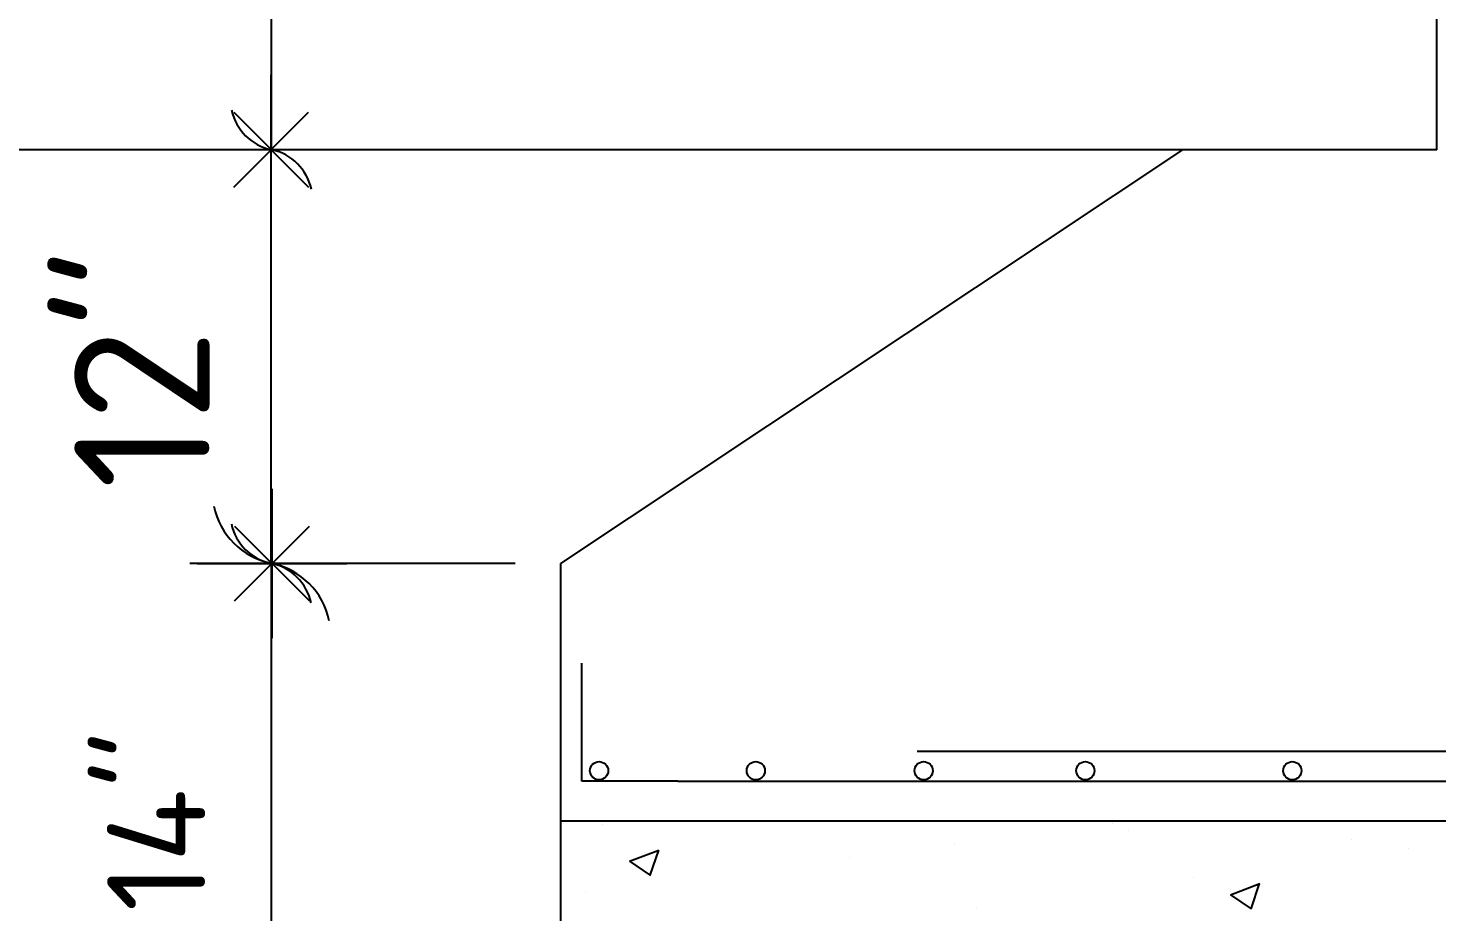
# Model space of a CAD drawing. Header units: metres. Extents: x 516 to 666, y 54 to 108.
# Drawn here: x 595.64 to 596.343, y 87.044 to 87.485 of the extents above; entities that cross this region are included whole.
import ezdxf

# ---------------------------------------------------------------- set-up
doc = ezdxf.new("R2010")
doc.units = ezdxf.units.M
doc.header["$LTSCALE"] = 30
doc.header["$MEASUREMENT"] = 0
doc.layers.get('0').update_dxf_attribs({"linetype": 'CONTINUOUS'})
doc.styles.add('dim', font='isocpeur.ttf')

# ---------------------------------------------------------------- blocks, each defined once
blk = doc.blocks.new('_Integral')
at = {"color": 0, "linetype": 'ByBlock', "lineweight": -2}
for centre, start, end in [((0.4449, -0.0913), 102, 168), ((-0.4449, 0.0913), 282, 348)]:
    blk.add_arc(centre, 0.4542, start, end, dxfattribs=at)

msp = doc.modelspace()

# ---------------------------------------------------------------- linework, layer by layer
for p, q in [((596.34273, 87.42465), (596.34273, 88.64881)), ((595.76131, 87.42465), (595.76131, 88.59707)), ((595.76114, 87.38738), (595.76114, 87.462)), ((595.74248, 87.40604), (595.77979, 87.44334)), ((595.74248, 87.44334), (595.77979, 87.40604)), ((595.87284, 87.42465), (595.55254, 87.42465)), ((595.72383, 87.42469), (595.79845, 87.42469)), ((595.88297, 87.42465), (595.73304, 87.42465)), ((596.25678, 87.42465), (595.73316, 87.42465)), ((595.76119, 87.21826), (595.76119, 87.42465)), ((596.21588, 87.42465), (595.9055, 87.21826)), ((596.34273, 87.42465), (596.21588, 87.42465)), ((595.76157, 87.1809), (595.76157, 87.25552)), ((595.74291, 87.19956), (595.78022, 87.23686)), ((595.74291, 87.23686), (595.78022, 87.19956)), ((595.87284, 87.21826), (595.72049, 87.21826)), ((595.72426, 87.21821), (595.79887, 87.21821)), ((595.88297, 87.21826), (595.73304, 87.21826)), ((595.76131, 86.96133), (595.76131, 87.21826)), ((595.9055, 87.21826), (595.9055, 86.96133)), ((595.91613, 87.10961), (595.91613, 87.16841)), ((596.36602, 87.12434), (596.08351, 87.12434)), ((595.96413, 87.10961), (595.91613, 87.10961)), ((595.96413, 87.10961), (596.91384, 87.10961)), ((595.9055, 87.0898), (596.98572, 87.0898)), ((595.9264, 87.08802), (595.9264, 87.08802)), ((596.07747, 87.08976), (596.07747, 87.08976)), ((596.18092, 87.08855), (596.18092, 87.08855)), ((596.18884, 87.08505), (596.18884, 87.08505)), ((595.93995, 87.06962), (595.95456, 87.07523)), ((595.9503, 87.06263), (595.95453, 87.07523)), ((596.10191, 87.07815), (596.10191, 87.07815)), ((596.30021, 87.08035), (596.30021, 87.08035)), ((596.32863, 87.07619), (596.32863, 87.07619)), ((595.93995, 87.06962), (595.95033, 87.06262)), ((596.04969, 87.07127), (596.04969, 87.07127)), ((596.22152, 87.0615), (596.22152, 87.0615)), ((595.91793, 87.05392), (595.91793, 87.05392)), ((596.23977, 87.05292), (596.25437, 87.05852)), ((596.23977, 87.05292), (596.25014, 87.04592)), ((596.2494, 87.05678), (596.2494, 87.05678)), ((596.25011, 87.04592), (596.25434, 87.05853)), ((596.11316, 87.04586), (596.11316, 87.04586))]:
    msp.add_line(p, q)
for centre in [(595.92476, 87.1148), (596.00295, 87.1148), (596.0867, 87.1148), (596.1674, 87.1148), (596.27062, 87.1148)]:
    msp.add_circle(centre, 0.00454)
for centre, start, end in [((595.76646, 87.44971), 192, 258), ((595.75617, 87.3996), 12, 78), ((595.76633, 87.24332), 192, 258), ((595.75605, 87.19321), 12, 78)]:
    msp.add_arc(centre, 0.02558, start, end)

# ---------------------------------------------------------------- block references
at = {"xscale": 0.0816365447138948, "yscale": 0.0816365447138948, "zscale": 0.0816365447138948, "rotation": 90}
msp.add_blockref('_Integral', (595.76131, 87.21826), dxfattribs=at)

# ---------------------------------------------------------------- texts
at = {"style": 'dim'}
msp.add_text("12''", height=0.067575, rotation=90, dxfattribs=at).set_placement((595.7305, 87.25534))
at = {"insert": (595.70381, 87.0898), "char_height": 0.048982, "attachment_point": 5, "rotation": 90, "style": 'dim'}
msp.add_mtext("14''", dxfattribs=at)

doc.saveas('drawing.dxf')
